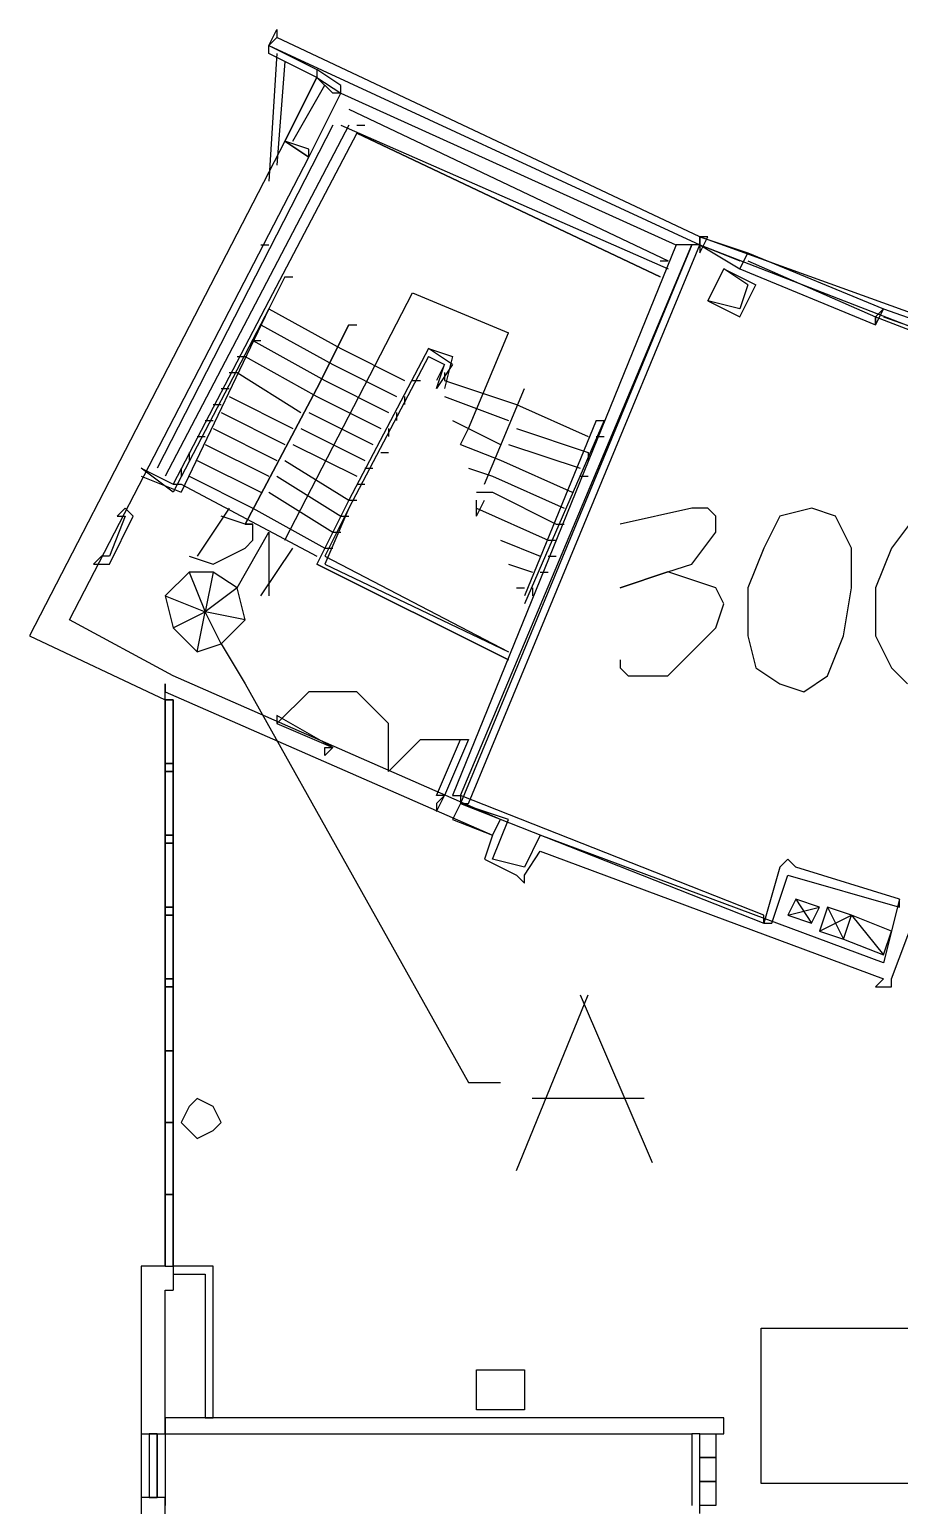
# Model space of a CAD drawing. Extents: x 0 to 66.8, y 0 to 60.3.
# Drawn here: x 18.76 to 25.69, y 48.58 to 60.32 of the extents above; entities that cross this region are included whole.
import ezdxf

# ---------------------------------------------------------------- set-up
doc = ezdxf.new("R2010")
doc.units = 0

msp = doc.modelspace()

# ---------------------------------------------------------------- linework, layer by layer
at = {"layer": 'Layer 1'}
for p, q in [((20.669489, 60.198215), (20.732988, 60.32495)), ((20.732988, 60.32495), (20.732988, 60.26145)), ((20.732988, 60.26145), (20.669489, 60.198215)), ((20.732988, 60.26145), (20.669489, 60.198215)), ((20.669489, 60.198215), (24.098484, 58.610717)), ((20.669489, 60.198215), (20.669489, 60.198215)), ((20.669489, 60.198215), (21.050223, 60.00745)), ((20.669489, 60.134715), (20.669489, 60.198215)), ((20.669489, 60.198215), (20.669489, 60.198215)), ((24.098484, 58.673952), (20.732988, 60.26145)), ((21.050223, 59.944215), (20.669489, 60.134715)), ((20.733121, 60.134583), (20.669621, 59.118584)), ((20.796356, 60.071083), (20.733121, 59.245584)), ((21.050276, 59.944136), (20.796277, 59.436136)), ((20.796277, 59.436136), (21.050276, 59.944136)), ((21.050223, 60.00745), (21.050223, 59.944215)), ((21.241041, 59.880609), (21.050276, 60.007609)), ((21.050276, 60.007609), (21.050276, 59.944109)), ((21.050276, 59.944109), (21.241041, 59.817109)), ((21.050356, 59.944215), (21.24112, 59.817215)), ((21.177356, 59.817215), (21.050356, 59.944215)), ((21.050356, 59.944215), (21.050356, 59.944215)), ((20.859935, 59.436242), (21.113935, 59.880742)), ((20.987041, 59.309137), (21.241041, 59.817136)), ((20.987041, 59.309137), (21.241041, 59.817136)), ((21.24112, 59.817215), (21.177356, 59.817215)), ((21.241041, 59.817109), (21.241041, 59.880609)), ((21.241041, 59.817109), (21.241041, 59.817109)), ((21.241041, 59.817109), (23.908037, 58.610611)), ((21.304303, 59.69011), (23.844564, 58.483611)), ((21.177461, 59.56311), (19.780463, 56.832613)), ((21.304329, 59.56311), (19.843831, 56.769113)), ((21.241067, 59.56311), (23.844564, 58.420111)), ((21.367908, 59.56311), (21.431408, 59.56311)), ((21.367908, 59.499557), (20.669409, 58.166059)), ((21.367908, 59.499557), (20.669409, 58.166059)), ((21.367908, 59.499557), (23.780905, 58.356823)), ((23.780905, 58.356823), (21.367908, 59.499557)), ((21.367908, 59.499557), (21.367908, 59.499557)), ((20.796224, 59.436136), (18.764491, 55.499141)), ((20.986988, 59.309137), (20.796224, 59.436136)), ((20.796356, 59.436242), (20.98712, 59.309242)), ((20.98712, 59.372742), (20.796356, 59.436242)), ((20.796356, 59.436242), (20.796356, 59.436242)), ((20.98712, 59.309242), (20.98712, 59.372742)), ((19.081991, 55.626141), (20.986988, 59.309137)), ((24.098484, 58.610717), (24.098484, 58.673952)), ((27.27348, 57.531218), (24.098484, 58.673952)), ((24.098484, 58.673952), (24.479219, 58.547217)), ((24.162037, 58.674031), (24.098537, 58.674031)), ((24.098537, 58.674031), (24.098537, 58.547296)), ((24.098537, 58.547296), (24.162037, 58.674031)), ((24.162037, 58.674031), (24.162037, 58.674031)), ((20.605856, 58.610717), (20.669621, 58.610717)), ((23.908143, 58.610849), (22.129881, 54.22909)), ((22.193381, 54.22909), (24.034878, 58.610849)), ((24.034931, 58.61077), (22.193434, 54.165775)), ((22.256934, 54.165775), (24.098431, 58.61077)), ((24.034878, 58.610849), (23.908143, 58.610849)), ((24.098431, 58.61077), (24.034931, 58.61077)), ((24.098484, 58.610717), (27.20998, 57.403954)), ((24.098484, 58.610717), (24.415984, 58.483717)), ((24.098484, 58.610717), (24.415984, 58.419952)), ((24.479325, 58.547164), (24.41609, 58.420164)), ((24.41609, 58.420164), (24.479325, 58.547164)), ((24.479325, 58.547164), (24.41609, 58.420164)), ((24.41609, 58.420164), (24.479325, 58.547164)), ((24.479272, 58.547032), (25.558771, 58.102797)), ((24.479325, 58.547164), (24.479325, 58.547164)), ((24.479325, 58.547164), (24.479325, 58.547164)), ((23.780905, 58.483611), (23.844405, 58.483611)), ((24.162037, 58.166032), (24.288772, 58.420032)), ((24.288772, 58.420032), (24.162037, 58.166032)), ((24.479325, 58.293164), (24.288825, 58.4199)), ((24.288825, 58.4199), (24.542825, 58.293164)), ((24.416037, 58.420032), (25.495535, 57.975532)), ((24.479325, 58.483585), (25.495588, 58.039085)), ((20.796356, 58.356717), (20.669621, 58.102717)), ((20.796356, 58.356717), (20.669621, 58.102717)), ((20.796356, 58.356717), (20.859856, 58.356717)), ((20.796356, 58.356717), (20.859856, 58.356717)), ((24.41609, 58.039165), (24.542825, 58.293164)), ((24.479325, 58.293164), (24.41609, 58.102665)), ((20.669409, 58.166059), (19.90741, 56.70556)), ((20.669409, 58.166059), (19.90741, 56.70556)), ((20.796356, 56.261246), (21.812619, 58.229479)), ((21.812619, 58.229479), (22.574618, 57.91198)), ((24.162037, 58.166032), (24.162037, 58.166032)), ((24.416037, 58.102744), (24.162037, 58.165979)), ((24.162037, 58.165979), (24.416037, 58.039244)), ((20.669621, 58.102717), (19.907622, 56.642219)), ((20.669621, 58.102717), (19.971122, 56.642219)), ((20.669489, 58.102744), (21.240988, 57.785244)), ((25.495562, 58.039191), (26.638296, 57.594692)), ((25.55885, 58.102744), (25.495615, 57.975744)), ((25.495615, 58.039244), (25.55885, 58.102744)), ((25.55885, 58.102744), (25.495615, 58.039244)), ((25.495615, 57.975744), (25.55885, 58.102744)), ((25.495615, 57.975744), (25.495615, 58.039244)), ((25.495615, 58.039244), (25.495615, 57.975744)), ((25.558797, 58.102691), (26.638296, 57.721691)), ((25.55885, 58.102744), (25.55885, 58.102744)), ((25.55885, 58.102744), (25.55885, 58.102744)), ((25.55885, 58.039191), (26.638349, 57.658192)), ((20.605936, 57.975612), (21.177435, 57.658112)), ((21.304329, 57.975612), (21.050329, 57.467612)), ((21.050329, 57.467612), (21.304329, 57.975612)), ((21.304329, 57.975612), (21.304329, 57.975612)), ((21.304329, 57.975612), (21.367829, 57.975612)), ((20.542383, 57.848744), (20.605883, 57.848744)), ((20.542383, 57.848744), (21.113882, 57.531245)), ((22.256987, 57.150086), (22.574486, 57.912085)), ((20.415648, 57.721744), (20.479148, 57.721744)), ((20.479148, 57.721744), (21.050382, 57.40398)), ((21.24112, 57.785218), (21.749119, 57.531218)), ((21.939434, 57.785191), (21.304435, 56.578428)), ((21.939434, 57.785191), (21.304435, 56.578428)), ((21.939434, 57.721639), (21.304435, 56.51514)), ((21.939434, 57.721639), (21.304435, 56.51514)), ((22.129881, 57.658059), (21.939381, 57.785059)), ((21.939381, 57.785059), (22.129881, 57.721559)), ((21.939408, 57.721639), (22.066672, 57.658139)), ((21.939434, 57.721639), (22.066434, 57.658139)), ((22.129881, 57.721559), (22.066646, 57.467559)), ((20.351883, 57.594745), (20.415648, 57.594745)), ((20.415648, 57.594745), (20.923382, 57.277245)), ((21.177382, 57.65798), (21.685381, 57.40398)), ((22.003013, 57.467639), (22.066513, 57.658139)), ((22.066513, 57.658139), (22.003013, 57.531139)), ((22.129881, 57.658059), (22.003146, 57.467559)), ((22.066566, 57.594771), (22.066566, 57.531271)), ((20.288383, 57.467745), (20.351883, 57.467745)), ((21.050356, 57.467639), (20.479121, 56.38814)), ((20.479121, 56.38814), (21.050356, 57.467639)), ((21.050356, 57.467639), (21.050356, 57.467639)), ((21.113882, 57.531245), (21.621882, 57.277245)), ((21.812619, 57.531218), (21.875855, 57.531218)), ((22.066566, 57.531271), (22.637801, 57.340771)), ((22.383854, 56.705666), (22.701354, 57.467665)), ((22.383986, 56.705746), (22.701486, 57.467745)), ((20.225148, 57.340745), (20.288383, 57.340745)), ((20.351883, 57.40398), (20.859882, 57.14998)), ((21.050382, 57.40398), (21.558646, 57.14998)), ((21.749146, 57.40398), (21.749146, 57.340745)), ((22.066566, 57.404086), (22.574566, 57.213586)), ((22.637801, 57.340771), (23.2093, 57.086507)), ((20.161648, 57.213745), (20.225148, 57.213745)), ((20.288383, 57.277245), (20.796383, 57.023245)), ((20.987147, 57.277245), (21.495146, 57.023245)), ((21.685381, 57.277245), (21.685381, 57.213745)), ((22.129881, 57.213639), (22.51088, 57.023139)), ((23.272985, 57.213586), (22.701486, 55.816588)), ((23.336485, 57.213586), (22.701486, 55.753353)), ((23.272959, 57.213639), (23.336459, 57.213639)), ((20.225148, 57.14998), (20.733147, 56.895981)), ((20.923382, 57.14998), (21.431382, 56.895981)), ((21.621882, 57.14998), (21.621882, 57.086481)), ((22.193434, 57.023219), (22.256934, 57.149954)), ((22.637854, 57.150086), (23.209353, 56.959587)), ((20.097883, 57.086481), (20.161648, 57.086481)), ((20.161648, 57.023245), (20.669383, 56.769246)), ((20.859882, 57.023245), (21.367882, 56.769246)), ((22.193434, 57.023219), (22.510933, 56.896219)), ((22.574645, 57.023139), (23.146144, 56.83264)), ((23.273065, 57.086613), (23.336565, 57.086613)), ((20.034384, 56.959745), (20.034384, 56.895981)), ((20.097883, 56.895981), (20.605883, 56.641981)), ((20.796383, 56.895981), (21.304382, 56.578481)), ((21.558646, 56.959745), (21.621882, 56.959745)), ((22.510933, 56.896219), (23.082433, 56.642219)), ((23.209353, 56.959587), (23.209353, 56.896087)), ((19.653437, 56.769351), (19.971201, 56.642087)), ((19.907516, 56.642113), (19.653516, 56.832613)), ((19.653516, 56.832613), (19.907516, 56.705613)), ((19.653543, 56.832534), (19.907542, 56.705799)), ((19.971148, 56.832481), (19.971148, 56.769246)), ((20.034384, 56.769246), (20.542383, 56.515246)), ((20.733147, 56.769246), (21.241147, 56.451746)), ((21.431382, 56.832481), (21.495146, 56.832481)), ((22.256987, 56.832534), (22.447486, 56.769298)), ((22.447486, 56.769298), (23.018986, 56.515299)), ((23.146144, 56.76914), (23.20938, 56.76914)), ((19.907542, 56.705799), (19.971042, 56.705799)), ((19.971042, 56.705799), (21.050276, 56.134035)), ((20.669383, 56.641981), (21.177382, 56.324482)), ((21.367882, 56.705746), (21.431382, 56.705746)), ((22.320566, 56.642113), (22.383801, 56.642113)), ((22.383986, 56.641981), (22.447486, 56.641981)), ((22.383986, 56.641981), (22.447486, 56.641981)), ((22.447433, 56.642113), (22.955433, 56.388114)), ((19.526411, 56.515246), (19.462911, 56.451746)), ((19.589963, 56.451693), (19.526464, 56.515193)), ((20.351936, 56.515246), (20.097936, 56.134246)), ((20.542383, 56.515246), (21.113882, 56.197746)), ((21.304435, 56.578428), (21.050435, 56.070694)), ((21.304435, 56.578428), (21.050435, 56.070694)), ((21.304435, 56.51514), (21.113935, 56.134141)), ((21.304435, 56.51514), (21.113935, 56.070641)), ((21.304382, 56.578481), (21.367882, 56.578481)), ((22.320486, 56.451746), (22.320486, 56.578481)), ((22.320486, 56.451746), (22.383986, 56.578481)), ((22.320566, 56.515246), (22.891801, 56.261246)), ((24.034878, 56.515352), (23.463379, 56.388087)), ((24.162143, 56.515352), (24.034878, 56.515352)), ((24.225378, 56.451587), (24.162143, 56.515352)), ((24.987695, 56.515219), (24.733695, 56.45172)), ((25.17793, 56.45172), (24.987695, 56.515219)), ((19.526278, 56.45164), (19.399543, 56.134141)), ((19.399543, 56.070641), (19.590043, 56.45164)), ((19.462911, 56.451746), (19.526411, 56.451746)), ((20.479148, 56.38814), (20.288383, 56.45164)), ((20.479068, 56.388114), (20.542303, 56.388114)), ((20.542383, 56.38814), (20.479148, 56.38814)), ((20.542383, 56.26114), (20.542383, 56.38814)), ((21.241147, 56.451746), (21.304382, 56.451746)), ((22.955433, 56.388114), (23.018933, 56.388114)), ((24.225378, 56.324587), (24.225378, 56.451587)), ((24.733695, 56.45172), (24.606431, 56.19772)), ((25.30493, 56.19772), (25.17793, 56.45172)), ((25.812903, 56.45172), (25.622403, 56.19772)), ((20.415515, 55.880141), (20.669515, 56.32464)), ((20.669515, 56.32464), (20.669515, 55.816641)), ((21.177382, 56.324482), (21.241147, 56.324482)), ((24.034878, 56.070588), (24.225378, 56.324587)), ((20.225148, 56.070641), (20.479148, 56.19764)), ((20.479148, 56.19764), (20.542383, 56.26114)), ((20.605936, 55.816588), (20.859935, 56.197588)), ((21.113909, 56.19764), (21.177409, 56.19764)), ((22.510986, 56.261246), (22.828486, 56.134246)), ((22.891801, 56.261246), (22.9553, 56.261246)), ((24.606431, 56.19772), (24.479431, 55.88022)), ((25.30493, 55.88022), (25.30493, 56.19772)), ((25.622403, 56.19772), (25.495668, 55.88022)), ((19.33599, 56.134141), (19.27249, 56.070641)), ((19.27249, 56.070641), (19.39949, 56.070641)), ((19.399543, 56.134141), (19.336043, 56.134141)), ((20.034384, 56.134141), (20.225148, 56.070641)), ((21.050356, 56.070561), (22.574618, 55.308562)), ((22.574618, 55.308562), (21.050356, 56.070561)), ((21.050356, 56.070561), (21.050356, 56.070561)), ((21.113909, 56.134141), (22.574671, 55.372141)), ((21.113935, 56.070588), (22.574433, 55.372089)), ((22.574486, 56.070482), (22.764986, 56.007247)), ((22.891721, 56.134246), (22.955486, 56.134246)), ((23.844379, 56.007352), (24.034878, 56.070588)), ((20.034384, 56.007273), (19.843884, 55.816509)), ((20.225068, 56.007273), (20.034304, 56.007273)), ((20.034304, 56.007273), (20.161569, 55.689773)), ((20.225016, 56.007141), (20.161516, 55.689641)), ((20.415515, 55.880141), (20.225016, 56.007141)), ((22.828486, 56.007247), (22.891721, 56.007247)), ((23.844379, 56.007352), (23.463379, 55.880088)), ((23.463379, 55.880088), (23.844379, 56.007352)), ((24.225378, 55.880088), (23.844379, 56.007352)), ((19.843884, 55.816509), (20.161383, 55.689773)), ((19.843963, 55.816588), (19.907463, 55.562588)), ((20.415568, 55.880141), (20.161569, 55.689641)), ((20.479068, 55.626141), (20.415568, 55.880141)), ((22.637721, 55.880247), (22.701486, 55.880247)), ((22.764986, 55.880247), (22.764986, 55.816482)), ((24.288878, 55.753353), (24.225378, 55.880088)), ((24.479431, 55.88022), (24.479431, 55.498956)), ((25.24143, 55.498956), (25.30493, 55.88022)), ((25.495668, 55.88022), (25.495668, 55.498956)), ((19.907463, 55.562588), (20.161463, 55.689853)), ((20.098016, 55.372089), (20.161516, 55.689588)), ((20.288463, 55.435668), (20.161463, 55.689668)), ((20.479148, 55.626221), (20.161648, 55.68972)), ((24.225378, 55.562588), (24.288878, 55.753353)), ((19.907516, 55.181721), (19.082017, 55.626221)), ((20.288383, 55.435721), (20.479148, 55.626221)), ((18.764438, 55.499035), (19.843937, 54.991036)), ((19.907516, 55.562588), (20.098016, 55.372089)), ((23.844379, 55.181853), (24.225378, 55.562588)), ((24.479431, 55.498956), (24.542931, 55.244956)), ((25.11443, 55.181721), (25.24143, 55.498956)), ((25.495668, 55.498956), (25.622403, 55.244956)), ((20.097963, 55.372168), (20.288463, 55.435668)), ((20.288383, 55.435721), (20.479148, 55.118221)), ((23.463379, 55.308589), (23.463379, 55.245089)), ((23.463379, 55.245089), (23.526879, 55.181853)), ((24.542931, 55.244956), (24.733695, 55.118221)), ((25.622403, 55.244956), (25.749667, 55.118221)), ((19.843937, 54.991036), (19.843937, 55.118301)), ((19.843963, 55.118168), (19.843963, 55.054668)), ((22.510933, 54.038537), (19.907437, 55.1818)), ((20.479148, 55.118221), (22.256881, 51.943225)), ((23.526879, 55.181853), (23.844379, 55.181853)), ((24.733695, 55.118221), (24.92393, 55.054721)), ((24.92393, 55.054721), (25.11443, 55.181721)), ((25.11443, 55.181721), (25.11443, 55.181721)), ((19.843963, 55.054615), (22.44746, 53.911617)), ((19.843963, 54.419775), (19.843963, 54.99101)), ((19.907516, 54.991036), (19.844016, 54.991036)), ((19.844016, 54.991036), (19.844016, 50.482542)), ((19.907516, 54.991036), (19.844016, 54.991036)), ((19.844016, 54.991036), (19.907516, 54.991036)), ((19.907516, 54.991036), (19.844016, 54.991036)), ((19.907463, 54.419775), (19.907463, 54.99101)), ((19.907516, 50.482542), (19.907516, 54.991036)), ((19.907516, 54.991036), (19.907516, 54.483037)), ((20.987147, 55.05451), (20.733147, 54.80051)), ((21.367882, 55.05451), (20.987147, 55.05451)), ((21.621882, 54.80051), (21.367882, 55.05451)), ((21.177461, 54.610195), (20.732962, 54.864195)), ((20.732962, 54.864195), (20.732962, 54.800695)), ((20.732962, 54.800695), (21.177461, 54.610195)), ((21.621882, 54.419775), (21.621882, 54.80051)), ((21.621882, 54.419775), (21.875881, 54.673775)), ((21.875881, 54.673775), (22.193381, 54.673775)), ((22.003066, 54.22909), (22.193301, 54.673854)), ((22.257066, 54.673854), (22.066566, 54.22909)), ((22.193301, 54.673854), (22.257066, 54.673854)), ((21.113909, 54.546643), (21.113909, 54.610142)), ((21.113909, 54.610142), (21.177409, 54.610142)), ((21.177409, 54.610142), (21.113909, 54.546643)), ((21.113909, 54.546643), (21.113909, 54.546643)), ((21.177461, 54.610195), (21.177461, 54.610195)), ((19.843963, 53.848223), (19.843963, 54.482957)), ((19.907595, 54.48309), (19.844095, 54.48309)), ((19.844095, 54.48309), (19.844095, 54.419854)), ((19.844095, 54.48309), (19.907595, 54.48309)), ((19.844095, 54.419854), (19.844095, 54.48309)), ((19.844095, 54.419854), (19.907595, 54.419854)), ((19.907595, 54.419854), (19.844095, 54.419854)), ((19.907463, 53.848223), (19.907463, 54.482957)), ((19.907595, 54.419854), (19.907595, 54.48309)), ((19.907595, 54.48309), (19.907595, 54.48309)), ((19.907595, 54.48309), (19.907595, 54.419854)), ((19.907595, 54.419854), (19.907595, 53.91159)), ((22.003013, 54.102275), (22.066513, 54.229011)), ((22.066513, 54.229011), (22.003013, 54.165775)), ((22.003013, 54.165775), (22.003013, 54.102275)), ((22.003013, 54.165775), (22.003013, 54.165775)), ((22.066566, 54.22909), (22.003066, 54.22909)), ((22.066566, 54.22909), (22.066566, 54.22909)), ((22.19354, 54.165643), (22.129775, 54.038643)), ((22.129881, 54.22909), (22.193381, 54.22909)), ((22.129881, 54.22909), (22.129881, 54.22909)), ((22.193434, 54.22909), (22.193434, 54.165855)), ((24.606431, 53.276591), (22.193434, 54.22909)), ((22.193434, 54.22909), (22.193434, 54.22909)), ((22.193434, 54.165855), (24.606431, 53.213091)), ((22.193434, 54.165775), (22.256934, 54.165775)), ((22.193434, 54.165775), (22.193434, 54.165775)), ((22.574539, 54.038643), (22.19354, 54.165643)), ((22.129775, 54.038643), (22.447539, 53.911643)), ((22.447433, 53.911537), (22.510933, 54.038537)), ((22.447539, 53.721038), (22.574539, 54.038537)), ((19.843963, 53.276697), (19.843963, 53.911432)), ((19.907595, 53.91159), (19.844095, 53.91159)), ((19.844095, 53.91159), (19.844095, 53.848355)), ((19.844095, 53.91159), (19.907595, 53.91159)), ((19.844095, 53.848355), (19.844095, 53.91159)), ((19.844095, 53.848355), (19.907595, 53.848355)), ((19.907595, 53.848355), (19.844095, 53.848355)), ((19.907463, 53.276697), (19.907463, 53.911432)), ((19.907595, 53.848355), (19.907595, 53.91159)), ((19.907595, 53.91159), (19.907595, 53.91159)), ((19.907595, 53.91159), (19.907595, 53.848355)), ((19.907595, 53.848355), (19.907595, 53.340356)), ((22.447539, 53.911537), (22.383775, 53.721038)), ((22.828539, 53.911537), (22.701539, 53.657538)), ((25.558718, 52.895592), (22.828486, 53.91159)), ((22.383854, 53.721091), (22.637854, 53.594355)), ((22.701407, 53.657538), (22.447407, 53.721038)), ((22.701539, 53.594302), (22.828539, 53.784538)), ((22.828486, 53.784591), (25.558718, 52.768592)), ((24.796878, 53.721091), (24.733642, 53.657591)), ((24.860457, 53.657538), (24.796957, 53.721038)), ((22.637854, 53.594223), (22.701354, 53.530723)), ((22.701407, 53.53067), (22.701407, 53.59417)), ((24.733589, 53.657538), (24.606589, 53.213038)), ((24.670089, 53.213038), (24.796825, 53.594302)), ((24.796878, 53.594223), (25.685876, 53.340223)), ((25.685876, 53.403459), (24.860377, 53.657458)), ((19.843963, 52.705145), (19.843963, 53.340144)), ((19.907595, 53.340356), (19.844095, 53.340356)), ((19.844095, 53.340356), (19.844095, 53.276856)), ((19.844095, 53.340091), (19.907595, 53.340091)), ((19.844095, 53.276591), (19.844095, 53.340091)), ((19.907463, 52.705145), (19.907463, 53.340144)), ((19.907595, 53.276856), (19.907595, 53.340356)), ((19.907595, 53.340356), (19.907595, 53.340356)), ((19.907595, 53.340091), (19.907595, 53.276591)), ((24.796878, 53.276697), (25.050877, 53.340197)), ((24.860457, 53.403538), (24.796957, 53.276803)), ((25.050957, 53.340303), (24.860457, 53.403538)), ((24.860457, 53.403538), (24.987457, 53.213038)), ((24.987457, 53.213038), (25.050957, 53.340303)), ((25.11443, 53.34025), (25.05093, 53.149486)), ((25.30493, 53.27675), (25.11443, 53.34025)), ((25.11443, 53.34025), (25.24143, 53.08625)), ((25.685982, 53.403538), (25.558982, 52.895539)), ((25.685876, 53.340223), (25.685876, 53.403459)), ((19.844095, 53.276856), (19.907595, 53.276856)), ((19.907595, 53.276591), (19.844095, 53.276591)), ((19.907595, 53.276591), (19.907595, 52.768592)), ((24.606431, 53.213091), (24.606431, 53.276591)), ((24.796957, 53.276803), (24.987457, 53.213038)), ((25.05093, 53.149486), (25.30493, 53.27675)), ((25.24143, 53.08625), (25.30493, 53.27675)), ((25.241642, 53.08633), (25.304877, 53.276565)), ((25.622297, 53.149486), (25.304797, 53.27675)), ((25.304797, 53.27675), (25.558797, 52.95925)), ((25.622482, 52.768804), (25.812717, 53.276803)), ((24.606589, 53.213038), (24.670089, 53.213038)), ((25.050877, 53.149565), (25.241642, 53.08633)), ((25.558797, 52.95925), (25.622297, 53.149486)), ((25.241562, 53.08625), (25.558797, 52.95925)), ((19.843963, 52.197172), (19.843963, 52.768671)), ((19.907595, 52.768592), (19.844095, 52.768592)), ((19.844095, 52.768592), (19.844095, 52.705092)), ((19.844095, 52.768592), (19.907595, 52.768592)), ((19.844095, 52.705092), (19.844095, 52.768592)), ((19.907463, 52.197172), (19.907463, 52.768671)), ((19.907595, 52.705092), (19.907595, 52.768592)), ((19.907595, 52.768592), (19.907595, 52.768592)), ((19.907595, 52.768592), (19.907595, 52.705092)), ((25.55885, 52.768698), (25.495615, 52.705198)), ((25.62235, 52.705198), (25.62235, 52.768698)), ((19.844095, 52.705092), (19.907595, 52.705092)), ((19.907595, 52.705092), (19.844095, 52.705092)), ((19.907595, 52.705092), (19.907595, 52.197093)), ((22.637854, 51.244779), (23.209353, 52.641513)), ((23.146118, 52.641513), (23.717352, 51.308014)), ((25.495615, 52.705198), (25.62235, 52.705198)), ((19.843963, 51.62562), (19.843963, 52.197119)), ((19.907516, 52.197172), (19.844016, 52.197172)), ((19.844016, 52.197172), (19.907516, 52.197172)), ((19.907463, 51.62562), (19.907463, 52.197119)), ((19.907516, 52.197172), (19.907516, 51.625673)), ((19.907516, 52.197172), (19.907516, 52.197172)), ((19.907516, 52.197172), (19.907516, 52.197172)), ((22.256881, 51.943225), (22.51088, 51.943225)), ((20.097883, 51.81612), (20.034384, 51.75262)), ((20.225148, 51.75262), (20.097883, 51.81612)), ((23.654117, 51.816014), (22.764854, 51.816014)), ((20.034384, 51.75262), (19.971148, 51.62562)), ((20.288383, 51.62562), (20.225148, 51.75262)), ((19.843963, 51.054094), (19.843963, 51.625593)), ((19.907516, 51.62562), (19.844016, 51.62562)), ((19.844016, 51.62562), (19.907516, 51.62562)), ((19.907463, 51.054094), (19.907463, 51.625593)), ((19.907516, 51.62562), (19.907516, 51.05412)), ((19.907516, 51.62562), (19.907516, 51.62562)), ((19.907516, 51.62562), (19.907516, 51.62562)), ((19.971148, 51.62562), (20.034384, 51.56212)), ((20.225148, 51.56212), (20.288383, 51.62562)), ((20.288383, 51.62562), (20.288383, 51.62562)), ((20.034384, 51.56212), (20.097883, 51.498884)), ((20.097883, 51.498884), (20.225148, 51.56212)), ((19.843963, 50.482542), (19.843963, 51.054041)), ((19.907516, 51.054094), (19.844016, 51.054094)), ((19.844016, 51.054094), (19.907516, 51.054094)), ((19.907463, 50.482542), (19.907463, 51.054041)), ((19.907516, 51.054094), (19.907516, 50.482595)), ((19.907516, 51.054094), (19.907516, 51.054094)), ((19.907516, 51.054094), (19.907516, 51.054094)), ((19.843963, 50.482542), (19.653463, 50.482542)), ((19.653543, 50.482542), (19.653543, 49.149043)), ((19.843963, 50.482542), (19.907463, 50.482542)), ((19.907463, 50.482542), (19.907463, 50.292042)), ((19.907516, 50.482542), (19.907516, 50.482542)), ((19.907516, 50.482542), (19.907516, 50.482542)), ((19.907516, 50.482542), (19.907516, 50.419306)), ((19.907516, 50.419306), (20.161516, 50.419306)), ((20.225068, 50.482542), (19.907569, 50.482542)), ((20.161516, 50.419227), (20.161516, 49.276229)), ((20.225016, 49.276229), (20.225016, 50.482462)), ((19.843963, 49.149149), (19.843963, 50.292148)), ((19.843963, 50.292121), (19.907463, 50.292121)), ((24.585925, 49.988248), (50.829384, 49.988248)), ((24.585925, 48.752645), (24.585925, 49.988248)), ((22.320592, 49.657096), (22.701327, 49.657096)), ((22.320592, 49.339596), (22.320592, 49.657096)), ((22.701327, 49.657096), (22.701327, 49.339596)), ((22.701327, 49.339596), (22.320592, 49.339596)), ((24.034931, 49.276149), (19.843937, 49.276149)), ((19.843937, 49.276149), (19.843937, 49.149149)), ((20.161516, 49.276229), (20.225016, 49.276229)), ((24.288905, 49.276043), (24.034905, 49.276043)), ((24.288905, 49.149043), (24.288905, 49.276043)), ((19.653543, 49.212596), (19.653543, 48.577862)), ((19.653543, 49.149043), (19.844042, 49.149043)), ((19.653569, 49.149043), (19.716805, 49.149043)), ((19.716831, 49.149043), (19.716831, 48.641044)), ((19.78041, 49.149043), (19.71691, 49.149043)), ((19.71691, 49.149043), (19.71691, 48.641044)), ((19.780331, 49.149043), (19.780331, 48.641044)), ((19.78041, 48.641044), (19.78041, 49.149043)), ((19.78041, 49.149043), (19.78041, 49.149043)), ((19.78041, 49.149043), (19.78041, 49.149043)), ((19.78041, 48.641044), (19.78041, 49.149043)), ((19.843937, 49.149149), (24.034931, 49.149149)), ((19.843963, 49.212596), (19.843963, 48.577862)), ((24.034852, 49.149043), (24.034852, 48.577809)), ((24.098352, 49.149043), (24.034852, 49.149043)), ((24.098352, 48.577809), (24.098352, 49.149043)), ((24.098484, 49.149043), (24.288984, 49.149043)), ((24.09859, 49.149096), (24.225325, 49.149096)), ((24.09859, 48.958597), (24.09859, 49.149096)), ((24.225325, 49.149096), (24.225325, 48.958597)), ((24.225325, 48.958597), (24.09859, 48.958597)), ((24.09859, 48.958597), (24.225325, 48.958597)), ((24.09859, 48.768097), (24.09859, 48.958597)), ((24.225325, 48.958597), (24.225325, 48.768097)), ((24.09859, 48.768361), (24.225325, 48.768361)), ((24.09859, 48.577862), (24.09859, 48.768361)), ((24.225325, 48.768097), (24.09859, 48.768097)), ((24.225325, 48.768361), (24.225325, 48.577862)), ((50.829384, 48.752645), (24.585925, 48.752645)), ((19.843963, 48.64115), (19.653463, 48.64115)), ((19.653463, 48.64115), (19.653463, 48.38715)), ((19.78041, 48.641044), (19.71691, 48.641044)), ((19.71691, 48.641044), (19.78041, 48.641044)), ((19.78041, 48.641044), (19.78041, 48.641044)), ((19.78041, 48.641044), (19.78041, 48.641044)), ((19.843963, 48.196651), (19.843963, 48.64115)), ((24.098352, 48.514309), (24.098352, 48.577809)), ((24.225325, 48.577862), (24.09859, 48.577862))]:
    msp.add_line(p, q, dxfattribs=at)

doc.saveas('drawing.dxf')
